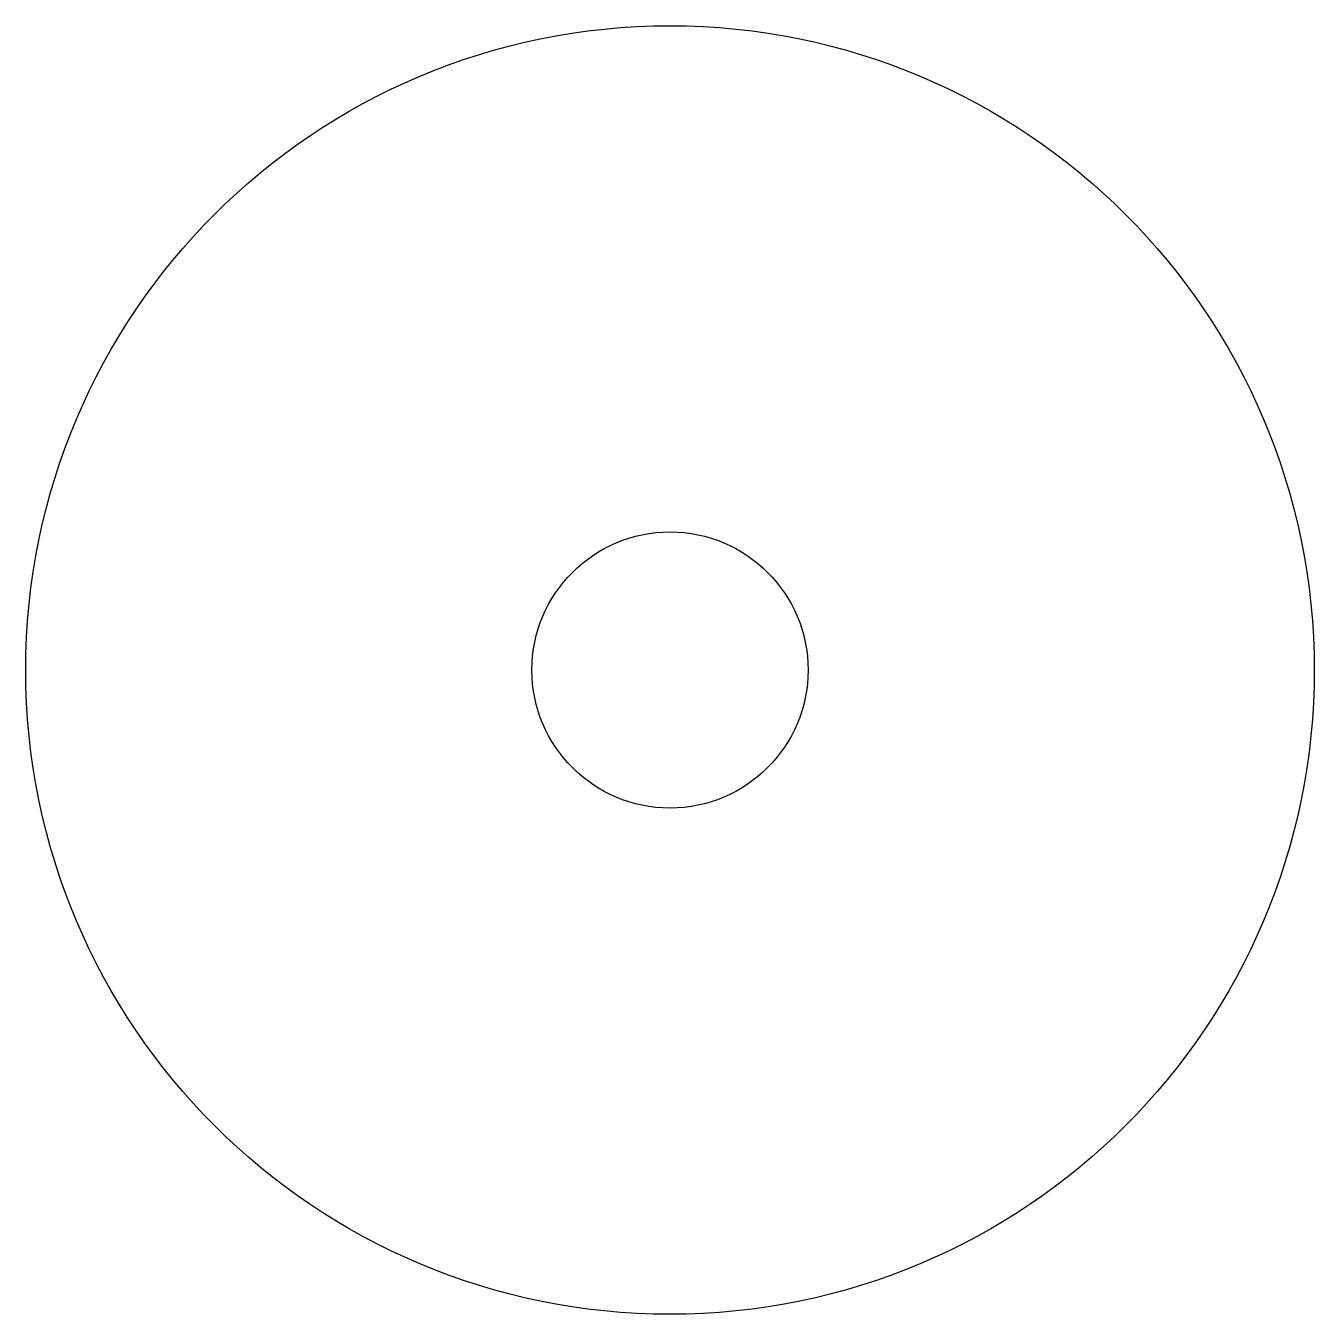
# Model space of a CAD drawing. Header units: millimetres. Extents: x 346.5 to 353.5, y -13.5 to -6.5.
import ezdxf

# ---------------------------------------------------------------- set-up
doc = ezdxf.new("R2010")
doc.units = ezdxf.units.MM
doc.layers.get('0').update_dxf_attribs({"linetype": 'CONTINUOUS'})

msp = doc.modelspace()

# ---------------------------------------------------------------- linework, layer by layer
for radius in [3.5, 0.75]:
    msp.add_circle((350, -10), radius)

doc.saveas('drawing.dxf')
